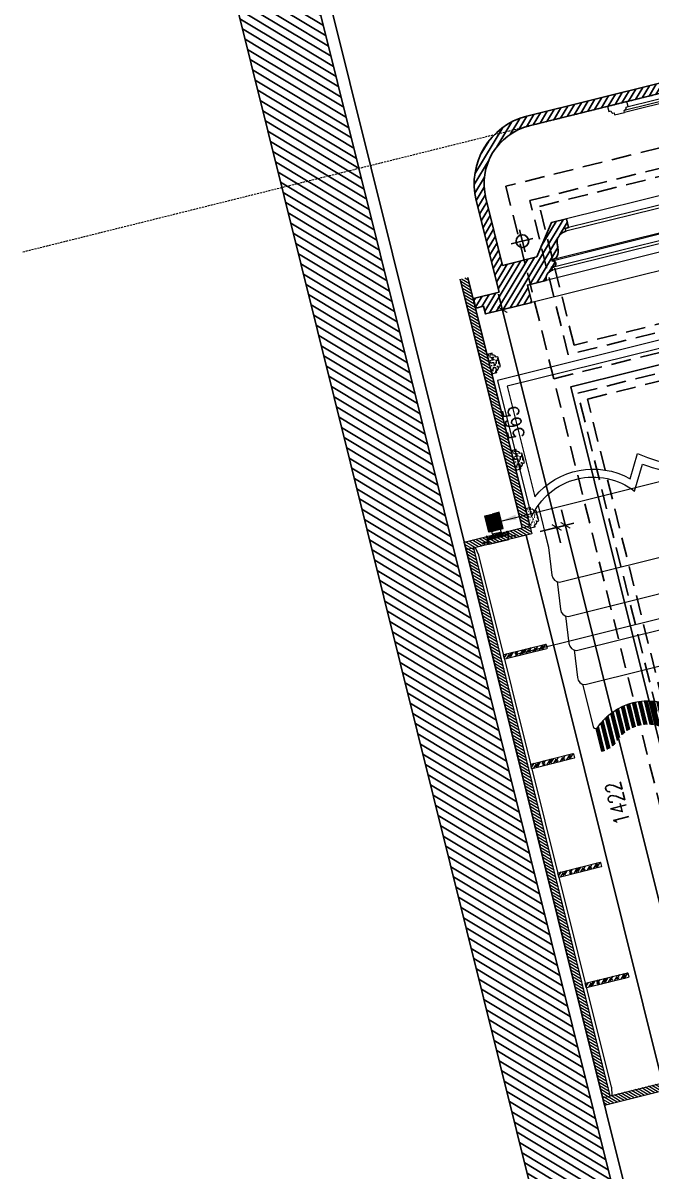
# Model space of a CAD drawing. Header units: inches. Extents: x 252212 to 296477, y 417293 to 492071.
# Drawn here: x 274125 to 275707, y 474718 to 477610 of the extents above; entities that cross this region are included whole.
import ezdxf

# ---------------------------------------------------------------- set-up
doc = ezdxf.new("R2010")
doc.units = ezdxf.units.IN
doc.header["$MEASUREMENT"] = 0
for name, pattern in [('DASHED', [0.75, 0.5, -0.25]), ('HIDDEN', [0.375, 0.25, -0.125]), ('HIDDEN2', [0.1875, 0.125, -0.0625])]:
    doc.linetypes.add(name, pattern=pattern)
for name, color, linetype in [('8', 8, 'Continuous'), ('A-Hidden', 8, 'HIDDEN'), ('curtain', 21, 'Continuous'), ('grab bar', 251, 'Continuous'), ('gypsum', 31, 'Continuous'), ('Layer1', 1, 'Continuous'), ('Layer3', 7, 'Continuous'), ('Layer7', 8, 'Continuous'), ('LIGHT', 130, 'Continuous')]:
    doc.layers.add(name, color=color, linetype=linetype)
for name, color, linetype, lineweight in [('A-Dim-ID', 9, 'Continuous', 20), ('Glass-Mirror', 4, 'Continuous', 0), ('GRC', 41, 'Continuous', 0), ('GRC Hatch', 253, 'Continuous', 0), ('ID-NOTES', 3, 'Continuous', 0), ('Lighting', 7, 'Continuous', 0), ('Marble', 6, 'Continuous', 0)]:
    doc.layers.add(name, color=color, linetype=linetype, lineweight=lineweight)
doc.styles.add('ST9', font='romans.shx', dxfattribs={"width": 0.8})
doc.styles.add('ZZ-Dim All', font='romans.shx', dxfattribs={"width": 0.8})
doc.dimstyles.new('DIM 0200', dxfattribs={"dimscale": 200, "dimtxt": 1, "dimasz": 0.8, "dimexe": 0.5, "dimexo": 1, "dimgap": 0.4, "dimtad": 1, "dimdec": 0, "dimrnd": 10, "dimdsep": 46, "dimtxsty": 'ZZ-Dim All', "dimblk1": 'ARCHTICK', "dimblk2": 'ARCHTICK', "dimsah": 1, "dimcen": 1, "dimdle": 0.5, "dimclrd": 256, "dimclre": 256, "dimclrt": 256, "dimadec": 0, "dimazin": 2, "dimtfac": 1, "dimtdec": 0, "dimtix": 1, "dimtmove": 2, "dimatfit": 2, "dimfxl": 1, "dimfxlon": 1, "dimtolj": 1, "dimtzin": 0, "dimlwd": -1, "dimlwe": -1, "dimarcsym": 0})
doc.dimstyles.new('DIM-20', dxfattribs={"dimscale": 1000, "dimtxt": 0.044, "dimasz": 0.035, "dimexe": 0.022, "dimexo": 0.022, "dimgap": 0.022, "dimtad": 1, "dimdec": 0, "dimzin": 0, "dimdsep": 46, "dimtxsty": 'ST9', "dimblk1": 'ARCHTICK', "dimblk2": 'ARCHTICK', "dimsah": 1, "dimcen": 0.08800000000000001, "dimdle": 0.04, "dimclrd": 256, "dimclre": 256, "dimclrt": 3, "dimadec": 0, "dimazin": 0, "dimtfac": 1, "dimtdec": 0, "dimtix": 1, "dimtofl": 0, "dimtmove": 1, "dimatfit": 3, "dimldrblk": 'CLOSED', "dimfxl": 1, "dimtolj": 1, "dimtzin": 0, "dimarcsym": 0})
pattern_1 = [(90, (25.07533708796836, -177.2005790714175), (-15, 2.664535259100376e-15), []), (90, (27.57533708377741, -174.7005790756084), (-15, 2.664535259100376e-15), []), (90, (30.07533709373092, -172.2005790656549), (-15, 2.664535259100376e-15), []), (90, (32.57533708953997, -169.7005790698458), (-15, 2.664535259100376e-15), [])]
pattern_2 = [(45.00000000000001, (-39154.6824327932, -48912.33939076227), (-4.419417382415922, 4.419417382415922), [])]

# ---------------------------------------------------------------- blocks, each defined once
blk = doc.blocks.new('gf-10 window')
at = {"layer": '8', "linetype": 'HIDDEN', "ltscale": 200}
for p, q in [((113715.9236501399, -69395.6008567909, 1.46651731791278e-07), (113015.9236501403, -69395.60085679102, -2.797201958011852e-07)), ((113715.92365014, -70695.60085117258, 1.46651731791278e-07), (113015.9236501403, -70695.60085117258, -2.797201958011852e-07))]:
    blk.add_line(p, q, dxfattribs=at)
blk.add_lwpolyline([(113015.9236501401, -68895.60085398913), (113715.9236501399, -68895.60085398913), (113715.9236501401, -71195.60085397447), (113015.9236501401, -71195.60085397435)], close=True, dxfattribs=at)
at = {"layer": '8', "linetype": 'HIDDEN', "ltscale": 200, "elevation": 4.563345992000422e-07}
for points in [[(113065.9236492263, -69345.60085489426), (113665.9236510553, -69345.60085489386), (113665.9236510556, -68945.60085307306), (113065.9236492267, -68945.60085307382)], [(113085.9365623787, -69325.58794174204), (113645.9107379026, -69325.58794174122), (113645.9107379033, -68965.61376622564), (113085.9365623791, -68965.61376622616)], [(113065.9236492268, -70645.60084927379), (113665.9236510558, -70645.60084927396), (113665.9236510567, -69445.57502859796), (113065.9236492278, -69445.57502859784)], [(113085.9365623793, -70625.58793612133), (113645.9107379035, -70625.58793612174), (113645.9107379043, -69465.58794175042), (113085.9365623801, -69465.5879417503)], [(113065.9236492269, -70745.6008530712), (113665.9236510559, -70745.60085307108), (113665.9236510566, -71145.60085489176), (113065.9236492277, -71145.60085489188)], [(113085.9365623794, -70765.61376622372), (113645.9107379036, -70765.61376622348), (113645.910737904, -71125.58794173924), (113085.9365623799, -71125.58794173936)]]:
    blk.add_lwpolyline(points, close=True, dxfattribs=at)
blk = doc.blocks.new('roman blind bath1')
at = {"layer": 'curtain', "linetype": 'HIDDEN2', "lineweight": 0}
h = blk.add_hatch(dxfattribs=at)
h.set_pattern_fill('ANSI34', color=2, scale=20, angle=45)
h.set_pattern_definition(pattern_1)
edge = h.paths.add_edge_path()
edge.add_arc((38253.67751657136, -5197.689657651121), 7.085053595821451, 180.0424568577537, 285.31855592571895, ccw=False)
edge.add_line((38246.59246492072, -5197.694907760131), (38246.59246483792, -5264.399525421154))
edge.add_arc((38253.6775165713, -5197.689657651121), 67.08505359582459, 263.9375164931794, 305.0271720538296)
edge.add_arc((38359.40778770467, -5316.644250158337), 92.83247380590325, 5.666508203489684, 136.399233174883, ccw=False)
edge.add_line((38451.78663159237, -5307.478149848233), (38536.27106585429, -5212.840588482957))
edge.add_arc((38740.77862655604, -4826.890327187197), 436.784782906192, 242.0817508733425, 267.167154432114)
edge.add_line((38719.19170022709, -5263.141345741984), (38719.19170022712, -5203.133355224489))
edge.add_arc((38740.45223018498, -4829.34521039587), 374.3922907172384, 234.85079533422788, 266.744606352389, ccw=False)
edge.add_line((38524.91172306851, -5135.469167544623), (38463.26629098073, -5204.522992821035))
edge.add_arc((38359.40778770472, -5316.644250158395), 152.8324738059553, 47.19090052345626, 132.8090994765698)
h = blk.add_hatch(dxfattribs=at)
h.set_pattern_fill('ANSI34', color=2, scale=20, angle=45)
h.set_pattern_definition(pattern_1)
edge = h.paths.add_edge_path()
edge.add_arc((39184.70588388265, -5197.689657651121), 7.085053595821449, -105.3185559257116, -0.04245685774638)
edge.add_line((39191.7909355333, -5197.694907760131), (39191.7909356161, -5264.399525421154))
edge.add_arc((39184.70588388271, -5197.689657651063), 67.08505359582458, -125.02717205382231, -83.9375164931721, ccw=False)
edge.add_arc((39078.9756127494, -5316.644250158337), 92.83247380590323, 43.60076682512437, 174.3334917965177)
edge.add_line((38986.59676886169, -5307.478149848117), (38902.11233459976, -5212.840588482852))
edge.add_arc((38697.60477389791, -4826.890327187255), 436.7847829061919, -87.16715443210671, -62.08175087333518, ccw=False)
edge.add_line((38719.19170022692, -5263.141345742042), (38719.19170022688, -5203.133355224547))
edge.add_arc((38697.93117026897, -4829.34521039587), 374.3922907172383, -86.74460635238161, -54.85079533422056)
edge.add_line((38913.4716773855, -5135.469167544681), (38975.11710947329, -5204.522992821085))
edge.add_arc((39078.9756127494, -5316.644250158337), 152.8324738059553, 47.19090052343762, 132.8090994765511, ccw=False)
at = {"layer": 'curtain', "color": 2, "lineweight": 0, "elevation": -2.512405173999992e-06}
for points in [[(38719.19170022703, -4294.176837713574), (38223.85800886003, -4294.176837713574), (38223.85800886003, -4648.299387796666, -0.4859872476917574), (38491.27466658008, -4648.299387796666), (38527.21958165703, -4586.958822027664, 0.135088126812383), (38719.19170020393, -4653.590461135609, 0.135088126812383)], [(38719.19170022692, -4294.176837713574), (39214.52539159381, -4294.176837713516), (39214.52539159398, -4648.299387796549, 0.4859872476917574), (38947.10873387393, -4648.299387796666), (38911.16381879692, -4586.958822027547, -0.135088126812383), (38719.19170025003, -4653.590461135667, -0.135088126812383)], [(38719.19170022709, -4314.176837713516), (38243.85800886003, -4314.176837713574), (38243.85800886009, -4601.087157751201, -0.3637650590073445), (38487.69275389949, -4614.853433436132), (38521.16214493511, -4557.737388574751, 0.1493220051866937), (38719.1917002034, -4633.545063943195, 0.1493220051866937)], [(38719.19170022692, -4314.176837713458), (39194.52539159392, -4314.176837713458), (39194.52539159392, -4601.087157751143, 0.3637650590073445), (38950.69064655452, -4614.853433436132), (38917.22125551885, -4557.737388574751, -0.1493220051866937), (38719.19170025061, -4633.545063943195, -0.1493220051866937)], [(38246.59246630035, -4624.519619571918), (38246.59246630035, -4733.453816174355), (38238.05195968156, -4803.058784651919, 0.3661005842302482), (38252.46622489853, -4825.069144277484), (38719.19170022703, -4825.069144277484)], [(39191.7909341536, -4624.51961957186), (39191.7909341536, -4733.453816174297), (39200.3314407724, -4803.058784651803, -0.3661005842302482), (39185.91717555549, -4825.069144277484), (38719.19170022698, -4825.069144277484)], [(38246.59246630041, -4822.054105710064), (38238.05195968156, -4891.659074187628, 0.3661005842302482), (38252.46622489853, -4913.669433813251), (38719.19170022709, -4913.669433813193)], [(39191.7909341536, -4822.054105710005), (39200.3314407724, -4891.659074187628, -0.3661005842302482), (39185.91717555549, -4913.669433813135), (38719.19170022698, -4913.669433813135)], [(38246.59246630041, -4910.654395245714), (38238.05195968167, -4980.259363723337, 0.3661005842302482), (38252.46622489847, -5002.269723348902), (38719.19170022703, -5002.269723348902)], [(39191.7909341536, -4910.654395245714), (39200.3314407724, -4980.259363723279, -0.3661005842302482), (39185.91717555549, -5002.269723348843), (38719.19170022698, -5002.269723348902)], [(38246.59246630035, -4999.254684781481), (38238.05195968162, -5068.859653259045, 0.3661005842302482), (38252.46622489847, -5090.87001288461), (38719.19170022703, -5090.87001288461)], [(39191.7909341536, -4999.254684781423), (39200.3314407724, -5068.859653258987, -0.3661005842302482), (39185.91717555554, -5090.87001288461), (38719.19170022698, -5090.87001288461)], [(38246.59246297547, -5088.033639669535), (38246.59246297553, -5197.689657651237, 0.4948746031744314), (38255.54928442859, -5204.522992821119, -0.3919873210612985), (38463.26629098068, -5204.522992821061), (38524.91172306851, -5135.469167544623, 0.1423321933976492), (38719.19170021737, -5202.721009377798, 0.1423321933976492)], [(39191.79093747848, -5088.033639669477), (39191.79093747854, -5197.689657651237, -0.4948746031744314), (39182.83411602548, -5204.522992821003, 0.3919873210612985), (38975.11710947333, -5204.522992821061), (38913.4716773855, -5135.469167544681, -0.1423321933976492), (38719.1917002367, -5202.721009377739, -0.1423321933976492)]]:
    blk.add_lwpolyline(points, format="xyb", dxfattribs=at)
for points in [[(38246.59246630035, -4692.368693779863), (38246.59246630035, -4733.453816174355)], [(39191.7909341536, -4692.368693779805), (39191.7909341536, -4733.453816174297)], [(38246.59246630041, -4822.054105710064), (38246.59246630041, -4822.232773389376)], [(39191.7909341536, -4822.054105710005), (39191.79093415354, -4822.232773389318)], [(38246.59246630041, -4910.654395245714), (38246.59246630035, -4910.833062925027)], [(39191.7909341536, -4910.654395245714), (39191.79093415366, -4910.833062925027)], [(38246.59246297553, -4999.254711879184), (38246.59246297553, -4999.433350133826)], [(39191.79093747848, -4999.254711879126), (39191.79093747854, -4999.433350133826)]]:
    blk.add_lwpolyline(points, dxfattribs=at)
blk = doc.blocks.new('altatensione trimless roudn  47225.757.U56 side')
at = {"layer": 'Lighting', "lineweight": 0}
h = blk.add_hatch(dxfattribs=at)
h.set_pattern_fill('ANSI31', color=256, scale=30, angle=45)
h.set_pattern_definition([(90, (0, 0), (-3.75, 7e-16), [])])
h.paths.add_polyline_path([(16921.60697394914, -4305.845567310607), (16890.57269333892, -4305.845567310607), (16890.57269333892, -4375.933301284437), (16921.60697394914, -4375.933301284437)])
h.paths.add_polyline_path([(16952.64125455936, -4305.845567310607), (16921.60697394914, -4305.845567310607), (16921.60697394914, -4375.933301284437), (16952.64125455936, -4375.933301284437)])
for points in [[(16921.60697394914, -4375.933301284437), (16890.57269333892, -4375.933301284437), (16890.57269333892, -4305.845567310607), (16921.60697394914, -4305.845567310607)], [(16921.60697394914, -4375.933301284437), (16952.64125455936, -4375.933301284437), (16952.64125455936, -4305.845567310607), (16921.60697394914, -4305.845567310607)]]:
    blk.add_lwpolyline(points, dxfattribs=at)
at = {"layer": 'Lighting'}
for points in [[(16921.60697394914, -4387.928049467245), (16903.25793743387, -4387.928049467245), (16903.25793743387, -4376.235239497346), (16921.60697394914, -4376.235239497346)], [(16921.60697394914, -4387.928049467245), (16939.95601046442, -4387.928049467245), (16939.95601046442, -4376.235239497346), (16921.60697394914, -4376.235239497346)], [(16921.60697394914, -4398.665714613775), (16895.50379844937, -4398.665714613775), (16895.50379844937, -4396.129995868955), (16919.27623018704, -4396.129995868955)], [(16921.60697394914, -4387.928049467245), (16903.25793743387, -4387.928049467245), (16899.9630727839, -4396.129995868955), (16919.27623018704, -4396.129995868955)], [(16921.60697394914, -4387.928049467245), (16939.95601046442, -4387.928049467245), (16943.25087511438, -4396.129995868955), (16923.93771771125, -4396.129995868955)], [(16921.60697394914, -4398.665714613775), (16947.7101494489, -4398.665714613775), (16947.7101494489, -4396.129995868955), (16923.93771771125, -4396.129995868955)]]:
    blk.add_lwpolyline(points, dxfattribs=at)
for points in [[(16878.60697394914, -4406.655246712968), (16886.95812624306, -4406.655246712968), (16886.95812624306, -4405.172638722989), (16878.60697394914, -4405.172638722989), (16878.60697394914, -4390.718083051335), (16875.60697394914, -4390.718083051335), (16875.60697394914, -4413.159564022039, -0.4142135623730951), (16874.60697394914, -4414.159564022042), (16852.14076685683, -4414.159564022042, 0.4142135623730951), (16851.14076685683, -4415.159564022041), (16851.14076685683, -4416.159564022041, 0.4142135623730951), (16852.14076685683, -4417.159564022041), (16877.60697394914, -4417.159564022041, 0.4142135623730951), (16878.60697394914, -4416.159564022041)], [(16964.60697394914, -4406.655246712968), (16956.25582165523, -4406.655246712968), (16956.25582165523, -4405.172638722989), (16964.60697394914, -4405.172638722989), (16964.60697394914, -4390.718083051335), (16967.60697394914, -4390.718083051335), (16967.60697394914, -4413.159564022039, 0.4142135623730951), (16968.60697394914, -4414.159564022042), (16991.07318104146, -4414.159564022042, -0.4142135623730951), (16992.07318104146, -4415.159564022041), (16992.07318104146, -4416.159564022041, -0.4142135623730951), (16991.07318104146, -4417.159564022041), (16965.60697394914, -4417.159564022041, -0.4142135623730951), (16964.60697394914, -4416.159564022041)]]:
    blk.add_lwpolyline(points, format="xyb", close=True, dxfattribs=at)
for points in [[(16881.32335164332, -4394.171279643398), (16878.60697394914, -4394.171279643398), (16878.60697394914, -4397.159386970907), (16881.32335164332, -4397.159386970907)], [(16878.60697394914, -4406.655246712966), (16964.60697394914, -4406.655246712968), (16964.60697394914, -4426.047738446983), (16878.60697394914, -4426.047738446981)], [(16888.57294517105, -4398.665714613776), (16954.64100272723, -4398.665714613775), (16954.64100272723, -4403.690030733011), (16888.57294517105, -4403.690030733011)], [(16961.89059625496, -4394.171279643398), (16964.60697394914, -4394.171279643398), (16964.60697394914, -4397.159386970907), (16961.89059625496, -4397.159386970907)]]:
    blk.add_lwpolyline(points, close=True, dxfattribs=at)
at = {"layer": 'Lighting', "lineweight": 0}
blk.add_lwpolyline([(16886.95812624306, -4403.690030733011), (16956.25582165523, -4403.690030733011), (16956.25582165523, -4406.655246712968), (16886.95812624306, -4406.655246712968)], close=True, dxfattribs=at)
blk.add_lwpolyline([(16919.27623018704, -4398.665714613775), (16919.27623018704, -4396.129995868955, -1), (16923.9322483838, -4396.129995868955), (16923.9322483838, -4398.665714613775)], format="xyb", dxfattribs=at)
at = {"layer": 'Lighting'}
for centre, radius, start, end in [((16876.72108449335, -4395.662714523604), 2.166956077277681, 120.9397342711201, 239.0602657288799), ((16893.72192688184, -4398.748211837745), 5.149642555561933, 119.0407831309642, 179.0820829006927), ((16949.49202101644, -4398.748211837745), 5.149642555561933, 0.9179170993100055, 60.95921686896493), ((16966.49286340493, -4395.662714523604), 2.166956077277681, 300.9397342712551, 59.06026572874489)]:
    blk.add_arc(centre, radius, start, end, dxfattribs=at)
blk = doc.blocks.new('side')
at = {"layer": 'GRC Hatch'}
h = blk.add_hatch(dxfattribs=at)
h.set_pattern_fill('ANSI31', color=256, scale=50, angle=-13.97142328298568, style=0)
h.set_pattern_definition([(45.00000000000001, (-117061.3490043361, -43787.65705922717), (-4.419417382415927, 4.419417382415926), [])])
h.paths.add_polyline_path([(-20.00000000017462, 3099.999999971478), (-1.164153218269348e-10, 3099.999999971769), (1.164153218269348e-10, 2454.698018647498), (-20, 2454.698018647556)])
h = blk.add_hatch(dxfattribs=at)
h.set_pattern_fill('ANSI31', color=256, scale=50, angle=-13.97142328298568, style=0)
h.set_pattern_definition(pattern_2)
h.paths.add_polyline_path([(150.0000000001164, 2454.698018647789), (-19.99999999988358, 2454.698018647847), (-19.99999999988358, 2449.622416749073), (-20, 2434.698018647556), (150.0000000001164, 2434.698018647847)])
h = blk.add_hatch(dxfattribs=at)
h.set_pattern_fill('ANSI31', color=256, scale=50, angle=-13.97142328298568, style=0)
h.set_pattern_definition(pattern_2)
h.paths.add_polyline_path([(150.0000000001746, 2434.698018647614), (130.0000000003492, 2434.698018647556), (130.0000000004075, 1013.000153278874), (150.0000000003492, 1013.000153278583)])
h = blk.add_hatch(dxfattribs=at)
h.set_pattern_fill('ANSI31', color=256, scale=50, angle=-13.97142328298568, style=0)
h.set_pattern_definition(pattern_2)
h.paths.add_polyline_path([(150.0000000003492, 1013.000153278583), (-19.99999999970896, 1013.000153278583), (-19.99999999965075, 993.0001532788156), (150.0000000004657, 993.0001532785827)])
at = {"layer": 'Marble', "lineweight": 0}
h = blk.add_hatch(dxfattribs=at)
h.set_pattern_fill('AR-SAND', color=256, scale=5, angle=90)
h.set_pattern_definition([(232.4999999999998, (-86465.46297383576, 17179.43229043274), (-9.634118845065803, 0.3149667905480442), [0, -7.599999999999995, 0, -8.499999999999995, 0, -8.124999999999995]), (262.4999999999998, (-86465.46297383576, 17179.43229043274), (-14.1107303261487, -8.848883526338632), [0, -4.099999999999991, 0, -6.849999999999993, 0, -2.624999999999997]), (302.4999999999997, (-86465.46297383576, 17185.58229043271), (-0.02829526768482449, -15.57070930875747), [0, -2.499999999999991, 0, -8.999999999999968, 0, -11.74999999999997]), (312.4999999999996, (-86465.46297383576, 17185.58229043271), (-4.388377824671247, -15.03063302286148), [0, -1.249999999999998, 0, -5.899999999999991, 0, -6.749999999999994])])
edge = h.paths.add_edge_path()
edge.add_line((-20.00002957176184, 2849.965394335333), (-32.9289026161423, 2849.965394335333))
edge.add_line((-32.92890261608409, 2849.965394335333), (-32.92890261602588, 2854.965394335217))
edge.add_arc((-32.92166088474914, 2862.043703878415), 7.078313247886146, 180.0586185878841, 269.94138141352937, ccw=False)
edge.add_line((-39.99997042806353, 2862.036462147138), (-44.99997042812174, 2862.036462147196))
edge.add_line((-44.99997042817995, 2862.036462146905), (-45.00002957164543, 2887.894326523179))
edge.add_line((-45.0000295714708, 2887.894326523179), (-40.00002957158722, 2887.894326523179))
edge.add_arc((-32.92172002827283, 2887.887084791961), 7.078313247798921, 90.05861858764968, 179.941381413293, ccw=False)
edge.add_line((-32.92896175989881, 2894.9653943351), (-32.9289617597824, 2899.965394334984))
edge.add_line((-32.92896175989881, 2899.965394335217), (-20.00002957187826, 2899.965394368977))
edge.add_line((-20.00002957193647, 2899.965394368919), (-20.00002957187826, 2849.965394335275))
h = blk.add_hatch(dxfattribs=at)
h.set_pattern_fill('AR-SAND', color=256, scale=5, angle=90)
h.set_pattern_definition([(232.4999999999998, (-86465.46297383576, 16929.41516100592), (-9.634118845065803, 0.3149667905480442), [0, -7.599999999999995, 0, -8.499999999999995, 0, -8.124999999999995]), (262.4999999999998, (-86465.46297383576, 16929.41516100592), (-14.1107303261487, -8.848883526338632), [0, -4.099999999999991, 0, -6.849999999999993, 0, -2.624999999999997]), (302.4999999999997, (-86465.46297383576, 16935.56516100588), (-0.02829526768482449, -15.57070930875747), [0, -2.499999999999991, 0, -8.999999999999968, 0, -11.74999999999997]), (312.4999999999996, (-86465.46297383576, 16935.56516100588), (-4.388377824671247, -15.03063302286148), [0, -1.249999999999998, 0, -5.899999999999991, 0, -6.749999999999994])])
edge = h.paths.add_edge_path()
edge.add_line((-20.00002957182005, 2599.948264908278), (-32.9289026162005, 2599.948264908337))
edge.add_line((-32.92890261625871, 2599.948264908278), (-32.9289026162005, 2604.948264908104))
edge.add_arc((-32.92166088474914, 2612.026574451709), 7.078313247944413, 180.0586185874125, 269.9413814130577, ccw=False)
edge.add_line((-39.99997042829636, 2612.019332720141), (-44.99997042835457, 2612.019332720141))
edge.add_line((-44.99997042835457, 2612.019332720083), (-45.00002957182005, 2637.877197096357))
edge.add_line((-45.00002957158722, 2637.877197096474), (-40.00002957170364, 2637.877197096474))
edge.add_arc((-32.92172002850566, 2637.869955365255), 7.078313247769791, 90.05861858741389, 179.9413814130572, ccw=False)
edge.add_line((-32.92896176001523, 2644.948264908278), (-32.9289617598406, 2649.94826490822))
edge.add_line((-32.9289617598406, 2649.948264908162), (-20.00002957182005, 2649.948264941864))
edge.add_line((-20.00002957193647, 2649.948264942155), (-20.00002957193647, 2599.948264908511))
h = blk.add_hatch(dxfattribs=at)
h.set_pattern_fill('AR-SAND', color=256, scale=5, angle=90)
h.set_pattern_definition([(232.4999999999998, (-86465.46294426383, 16779.08931284677), (-9.634118845065803, 0.3149667905480442), [0, -7.599999999999995, 0, -8.499999999999995, 0, -8.124999999999995]), (262.4999999999998, (-86465.46294426383, 16779.08931284677), (-14.1107303261487, -8.848883526338632), [0, -4.099999999999991, 0, -6.849999999999993, 0, -2.624999999999997]), (302.4999999999997, (-86465.46294426383, 16785.23931284691), (-0.02829526768482449, -15.57070930875747), [0, -2.499999999999991, 0, -8.999999999999968, 0, -11.74999999999997]), (312.4999999999996, (-86465.46294426383, 16785.23931284691), (-4.388377824671247, -15.03063302286148), [0, -1.249999999999998, 0, -5.899999999999991, 0, -6.749999999999994])])
edge = h.paths.add_edge_path()
edge.add_line((-19.99999999988358, 2449.622416749073), (-32.92887304426404, 2449.622416749073))
edge.add_line((-32.92887304432224, 2449.622416749073), (-32.92887304426404, 2454.622416748956))
edge.add_arc((-32.92163131287089, 2461.700726292736), 7.078313247886146, 180.0586185878841, 269.94138141352937, ccw=False)
edge.add_line((-39.99994085624348, 2461.693484560936), (-44.99994085630169, 2461.693484560936))
edge.add_line((-44.99994085630169, 2461.693484560819), (-44.99999999976717, 2487.551348937093))
edge.add_line((-44.99999999988358, 2487.551348937093), (-40, 2487.551348937151))
edge.add_arc((-32.9216904566274, 2487.544107205758), 7.078313247769791, 90.05861858741389, 179.9413814130572, ccw=False)
edge.add_line((-32.92893218807876, 2494.622416749015), (-32.92893218796235, 2499.622416748956))
edge.add_line((-32.92893218796235, 2499.622416748956), (-20, 2499.622416782659))
edge.add_line((-20, 2499.622416782659), (-19.99999999988358, 2449.622416749073))
at = {"layer": 'Glass-Mirror', "lineweight": 0}
for p, q in [((122.0000000003492, 2414.697704792954, -0.001580177651920341), (126.0000000003492, 2434.69801864808, -0.001580050883391858)), ((130.0000000003492, 2434.698018647847, -0.001580143109418934), (126.0000000003492, 2434.698018647614, -0.001580050883391861)), ((122.0000000006985, 1033.000467132544, 0.002550103194883668), (122.0000000004657, 2414.697704793361, -0.001580177651920343)), ((122.0000000005239, 1033.000467133475, -0.001580177651920341), (126.0000000004657, 1013.000153278466, -0.001580050883391858)), ((130.0000000004075, 1013.000153278583, -0.001580143109418934), (126.0000000004657, 1013.000153278874, -0.001580050883391861))]:
    blk.add_line(p, q, dxfattribs=at)
for points, elevation in [([(123.0000000031432, 2145.358445573598), (123.0000000028522, 2155.358445573482), (122.0000000029104, 2156.358445573715), (13.00000000349246, 2156.358445573715), (12.00000000349246, 2155.358445573715), (12.00000000349246, 2145.358445573889), (13.00000000343425, 2144.358445573656), (122.0000000031432, 2144.358445573715)], -9.305356794364703e-08), ([(123.0000000031432, 1861.018872499466), (123.000000002794, 1871.018872499815), (122.0000000029104, 1872.018872499582), (13.00000000337604, 1872.018872499757), (12.00000000355067, 1871.01887249999), (12.00000000360887, 1861.018872499932), (13.00000000337604, 1860.018872499932), (122.0000000029104, 1860.018872499641)], -9.305356794364703e-08), ([(123.0000000003492, 1579.00897392683), (123.0000000001164, 1589.008973927354), (122.0000000002328, 1590.008973927237), (13.0000000007567, 1590.008973927179), (12.00000000081491, 1589.008973927179), (12.00000000093132, 1579.008973927295), (13.00000000069849, 1578.00897392747), (122.0000000003492, 1578.008973927062)], 1.863677868634765e-06), ([(123.0000000003492, 1292.339726351958), (123.0000000001164, 1302.339726352191), (122.0000000002328, 1303.339726352599), (13.00000000081491, 1303.339726352249), (12.00000000093132, 1302.339726352249), (12.00000000093132, 1292.339726352599), (13.00000000081491, 1291.339726352249), (122.0000000003492, 1291.339726352016)], -9.305356794364703e-08)]:
    blk.add_lwpolyline(points, close=True, dxfattribs=dict(at, elevation=elevation))
at = {"layer": 'GRC Hatch', "linetype": 'Continuous'}
for p, q in [((24.11098628066247, 2144.358445573947, -0.0003495558791266183), (12.55549314094242, 2155.913938713609, -0.0003495558791266183)), ((26.05811641266337, 2146.653955442016, -0.0003495558791266183), (18.98704860080034, 2153.725023253879, -0.0003495558791266183)), ((32.59626628091792, 2144.358445574006, -0.0003495558791266183), (20.59626628062688, 2156.358445574064, -0.0003495558791266183)), ((43.02867916115792, 2146.653955441958, -0.0003495558791266183), (33.32418902916834, 2156.358445573947, -0.0003495558791266183)), ((38.78603916114662, 2146.653955441958, -0.0003495558791266183), (35.95761203637812, 2149.482382566726, -0.0003495558791266183)), ((49.56682902935427, 2144.358445573831, -0.0003495558791266183), (40.20025203644764, 2153.725022566796, -0.0003495558791266183)), ((59.99924190965248, 2146.6539554419, -0.0003495558791266183), (50.2947517776629, 2156.358445573947, -0.0003495558791266183)), ((55.75660190969938, 2146.6539554419, -0.0003495558791266183), (52.92817478493089, 2149.482382566726, -0.0003495558791266183)), ((66.53739177784882, 2144.358445573947, -0.0003495558791266183), (57.17081478494219, 2153.725022566679, -0.0003495558791266183)), ((72.72716465801932, 2146.653955441958, -0.0003495558791266183), (63.02267452591332, 2156.358445573947, -0.0003495558791266183)), ((76.96980465808883, 2146.653955442016, -0.0003495558791266183), (67.26531452621566, 2156.358445574006, -0.0003495558791266183)), ((83.5079545264598, 2144.358445573889, -0.0003495558791266183), (71.50795452622697, 2156.358445573889, -0.0003495558791266183)), ((93.9403674066998, 2146.653955441958, -0.0003495558791266183), (84.23587727476843, 2156.358445573889, -0.0003495558791266183)), ((91.99323727481533, 2144.358445573773, -0.0003495558791266183), (86.86930028174538, 2149.482382566843, -0.0003495558791266183)), ((93.9403674066998, 2150.896595441969, -0.0003495558791266183), (88.47851727472153, 2156.358445573889, -0.0003495558791266183)), ((106.6682901551249, 2146.653955441958, -0.0003495558791266183), (96.96380002301885, 2156.358445573831, -0.0003495558791266183)), ((110.9109301551362, 2146.653955442016, -0.0003495558791266183), (101.206440023263, 2156.358445573889, -0.0003495558791266183)), ((117.4490800233907, 2144.358445573773, -0.0003495558791266183), (108.0825030303095, 2153.725022566738, -0.0003495558791266183)), ((123.0000000006403, 2147.292808344937, -0.0003495558791266183), (113.934362771397, 2156.358445573831, -0.0003495558791266183)), ((24.11098628141917, 1860.018872500048, -0.0003495558791266183), (12.55549314164091, 1871.574365639826, -0.0003495558791266183)), ((26.05811641342007, 1862.314382368058, -0.0003495558791266183), (18.98704860149883, 1869.385450180038, -0.0003495558791266183)), ((32.5962662815582, 1860.018872500048, -0.0003495558791266183), (20.59626628126716, 1872.018872500048, -0.0003495558791266183)), ((43.02867916185642, 1862.314382368117, -0.0003495558791266183), (33.32418902975041, 1872.018872500106, -0.0003495558791266183)), ((38.78603916184511, 1862.314382368175, -0.0003495558791266183), (35.95761203707661, 1865.142809492827, -0.0003495558791266183)), ((49.56682903005276, 1860.01887249999, -0.0003495558791266183), (40.20025203714613, 1869.385449492722, -0.0003495558791266183)), ((59.99924191029277, 1862.314382368058, -0.0003495558791266183), (50.29475177830318, 1872.018872500164, -0.0003495558791266183)), ((55.75660191039788, 1862.314382368117, -0.0003495558791266183), (52.92817478551297, 1865.142809492885, -0.0003495558791266183)), ((66.53739177854732, 1860.018872499932, -0.0003495558791266183), (57.17081478564069, 1869.385449492896, -0.0003495558791266183)), ((72.72716465877602, 1862.314382368058, -0.0003495558791266183), (63.02267452661181, 1872.018872500048, -0.0003495558791266183)), ((76.96980465872912, 1862.314382368117, -0.0003495558791266183), (67.26531452685595, 1872.018872500048, -0.0003495558791266183)), ((83.50795452704187, 1860.018872499932, -0.0003495558791266183), (71.50795452692546, 1872.018872500048, -0.0003495558791266183)), ((93.94036740734009, 1862.314382368058, -0.0003495558791266183), (84.23587727540871, 1872.01887249999, -0.0003495558791266183)), ((91.99323727551382, 1860.01887249999, -0.0003495558791266183), (86.86930028244387, 1865.142809492827, -0.0003495558791266183)), ((93.94036740734009, 1866.55702236807, -0.0003495558791266183), (88.47851727542002, 1872.01887249999, -0.0003495558791266183)), ((106.6682901557651, 1862.314382368175, -0.0003495558791266183), (96.96380002371734, 1872.01887249999, -0.0003495558791266183)), ((110.9109301557764, 1862.314382368175, -0.0003495558791266183), (101.2064400239615, 1872.01887249999, -0.0003495558791266183)), ((117.449080024031, 1860.018872499932, -0.0003495558791266183), (108.0825030310079, 1869.385449492838, -0.0003495558791266183)), ((123.0000000012224, 1862.953235271038, -0.0003495558791266183), (113.9343627721537, 1872.018872499932, -0.0003495558791266183)), ((24.11098628095351, 1578.00897392747, -0.0003475991476900399), (12.55549314117525, 1589.564467067132, -0.0003475991476900399)), ((26.0581164129544, 1580.304483795539, -0.0003475991476900399), (18.98704860103317, 1587.375551607343, -0.0003475991476900399)), ((32.59626628109254, 1578.00897392747, -0.0003475991476900399), (20.59626628097612, 1590.008973927586, -0.0003475991476900399)), ((43.02867916139076, 1580.30448379548, -0.0003475991476900399), (33.32418902928475, 1590.00897392747, -0.0003475991476900399)), ((38.78603916137945, 1580.30448379548, -0.0003475991476900399), (35.95761203661095, 1583.132910920249, -0.0003475991476900399)), ((49.5668290295871, 1578.008973927295, -0.0003475991476900399), (40.20025203668047, 1587.375550920318, -0.0003475991476900399)), ((59.99924190988531, 1580.30448379548, -0.0003475991476900399), (50.29475177783752, 1590.00897392747, -0.0003475991476900399)), ((55.75660190993221, 1580.304483795539, -0.0003475991476900399), (52.92817478510551, 1583.132910920307, -0.0003475991476900399)), ((66.53739177808166, 1578.00897392747, -0.0003475991476900399), (57.17081478517503, 1587.375550920202, -0.0003475991476900399)), ((72.72716465831036, 1580.30448379548, -0.0003475991476900399), (63.02267452620436, 1590.00897392747, -0.0003475991476900399)), ((76.96980465837987, 1580.304483795597, -0.0003475991476900399), (67.26531452639028, 1590.00897392747, -0.0003475991476900399)), ((83.50795452657621, 1578.008973927354, -0.0003475991476900399), (71.5079545264598, 1590.008973927528, -0.0003475991476900399)), ((93.94036740681622, 1580.304483795597, -0.0003475991476900399), (84.23587727488484, 1590.008973927528, -0.0003475991476900399)), ((91.99323727504816, 1578.008973927295, -0.0003475991476900399), (86.86930028203642, 1583.132910920365, -0.0003475991476900399)), ((93.94036740681622, 1584.547123795608, -0.0003475991476900399), (88.47851727495436, 1590.00897392747, -0.0003475991476900399)), ((106.6682901553577, 1580.30448379548, -0.0003475991476900399), (96.9638000233681, 1590.008973927354, -0.0003475991476900399)), ((110.910930155369, 1580.304483795539, -0.0003475991476900399), (101.2064400234958, 1590.008973927412, -0.0003475991476900399)), ((117.4490800235653, 1578.008973927295, -0.0003475991476900399), (108.0825030305423, 1587.37555092026, -0.0003475991476900399)), ((123.0000000007567, 1580.943336698518, -0.0003475991476900399), (113.934362771688, 1590.008973927354, -0.0003475991476900399)), ((24.11098628048785, 1291.339726352366, -0.0003495558791266183), (12.55549314065138, 1302.895219492086, -0.0003495558791266183)), ((32.59626628062688, 1291.339726352366, -0.0003495558791266183), (20.59626628039405, 1303.339726352424, -0.0003495558791266183)), ((43.02867916086689, 1293.635236220434, -0.0003495558791266183), (33.3241890288773, 1303.339726352424, -0.0003495558791266183)), ((59.99924190936144, 1293.635236220376, -0.0003495558791266183), (50.29475177725544, 1303.339726352366, -0.0003495558791266183)), ((72.72716465778649, 1293.635236220493, -0.0003495558791266183), (63.02267452573869, 1303.339726352366, -0.0003495558791266183)), ((76.969804657856, 1293.635236220434, -0.0003495558791266183), (67.26531452592462, 1303.339726352366, -0.0003495558791266183)), ((83.50795452616876, 1291.339726352249, -0.0003495558791266183), (71.50795452587772, 1303.339726352366, -0.0003495558791266183)), ((93.94036740635056, 1293.635236220434, -0.0003495558791266183), (84.23587727447739, 1303.339726352366, -0.0003495558791266183)), ((93.94036740635056, 1297.877876220446, -0.0003495558791266183), (88.47851727443049, 1303.339726352424, -0.0003495558791266183)), ((106.6682901548338, 1293.635236220434, -0.0003495558791266183), (96.96380002284423, 1303.339726352307, -0.0003495558791266183)), ((110.9109301548451, 1293.635236220493, -0.0003495558791266183), (101.2064400230302, 1303.339726352307, -0.0003495558791266183)), ((123.0000000003492, 1294.274089123413, -0.0003495558791266183), (113.9343627711642, 1303.339726352366, -0.0003495558791266183)), ((26.05811641243054, 1293.635236220493, -0.0003495558791266183), (18.9870486005675, 1300.706304032297, -0.0003495558791266183)), ((38.78603916091379, 1293.635236220434, -0.0003495558791266183), (35.95761203602888, 1296.463663345261, -0.0003495558791266183)), ((49.56682902912144, 1291.339726352307, -0.0003495558791266183), (40.20025203621481, 1300.706303345156, -0.0003495558791266183)), ((55.75660190940835, 1293.635236220434, -0.0003495558791266183), (52.92817478463985, 1296.463663345203, -0.0003495558791266183)), ((66.53739177749958, 1291.339726352366, -0.0003495558791266183), (57.17081478459295, 1300.706303345156, -0.0003495558791266183)), ((91.99323727452429, 1291.339726352249, -0.0003495558791266183), (86.86930028145434, 1296.463663345203, -0.0003495558791266183)), ((117.4490800230997, 1291.339726352133, -0.0003495558791266183), (108.0825030300766, 1300.706303345272, -0.0003495558791266183))]:
    blk.add_line(p, q, dxfattribs=at)
at = {"layer": 'Layer1', "color": 6}
for p, q in [((-19.99999999976717, 2454.698018647963, -0.001166761710759081), (-19.99999999988358, 3099.999999971478, 0.0007764560937272806)), ((0, 2454.698018647672, -0.001166761710759081), (2.91038304567337e-10, 3099.999999971536, 0.0007764560937272806))]:
    blk.add_line(p, q, dxfattribs=at)
at = {"layer": 'Marble'}
blk.add_line((130.0000000003492, 1013.000153278757, 0.002620743614911048), (130.0000000003492, 2434.698018647847, -0.001580143109418934), dxfattribs=at)
for points, elevation in [([(-20.00002957176184, 2849.965394335333), (-32.92890261608409, 2849.965394335333), (-32.9289026161423, 2854.965394334984, -0.4136143785872561), (-39.99997042806353, 2862.036462147138), (-44.99997042817995, 2862.036462146905), (-45.0000295714708, 2887.894326523179), (-45.0000295714708, 2887.894326523179), (-40.00002957176184, 2887.894326523528, -0.4136143785872561), (-32.92896175989881, 2894.9653943351), (-32.92896175989881, 2899.965394335217), (-20.00002957193647, 2899.965394368919), (-20.00002957176184, 2849.965394335333)], -0.001166662361714234), ([(-20.00002957182005, 2599.948264908278), (-32.92890261625871, 2599.948264908278), (-32.9289026161423, 2604.948264908453, -0.4136143785872561), (-39.99997042829636, 2612.019332720141), (-44.99997042835457, 2612.019332720083), (-45.00002957158722, 2637.877197096474), (-45.00002957158722, 2637.877197096474), (-40.00002957182005, 2637.877197096357, -0.4136143785872561), (-32.92896176001523, 2644.948264908278), (-32.9289617598406, 2649.948264908162), (-20.00002957193647, 2649.948264942155), (-20.00002957182005, 2599.948264908278)], -0.001166662361714235), ([(-19.99999999988358, 2449.622416749073), (-32.92887304432224, 2449.622416749073), (-32.928873043973, 2454.622416748898, -0.4136143785872561), (-39.99994085624348, 2461.693484560936), (-44.99994085630169, 2461.693484560819), (-44.99999999988358, 2487.551348937093), (-44.99999999988358, 2487.551348937093), (-39.99999999976717, 2487.551348937384, -0.4136143785872561), (-32.92893218807876, 2494.622416749015), (-32.92893218796235, 2499.622416748956), (-20, 2499.622416782659), (-19.99999999988358, 2449.622416749073)], -0.001166662361714235)]:
    blk.add_lwpolyline(points, format="xyb", dxfattribs=dict(at, elevation=elevation))
at = {"layer": 'Marble', "elevation": -9.305356794353861e-08}
blk.add_lwpolyline([(150.0000000005821, 1013.000153278699), (-19.99999999970896, 1013.000153278583), (-19.99999999965075, 993.0001532787574), (150.0000000001746, 993.0001532784663), (150.0000000001164, 2454.698018647789), (-19.99999999988358, 2454.698018647789), (-20, 2434.698018647556), (150.0000000003492, 2434.698018647789)], dxfattribs=at)
at = {"color": 2, "xscale": 0.6000000000003645, "yscale": 0.6000000000003645, "zscale": 0.6000000000003645}
blk.add_blockref('altatensione trimless roudn  47225.757.U56 side', (-10087.96418437548, 5090.326661717496, -9.305356794353861e-08), dxfattribs=at)
blk = doc.blocks.new('L1')
at = {"layer": 'LIGHT', "elevation": 3.648573589799419e-06}
for points in [[(-58.16092766117072, 76.66339870879892), (-58.16092766117072, 19.49658948095748)], [(-58.16092766122892, 76.66339870856609), (-58.16092766128713, 19.49658948078286)], [(-29.19216362002771, 47.41520166554255), (-85.49162586161401, 47.41520166554255)], [(-29.19216362008592, 47.41520166536793), (-85.49162586173043, 47.41520166536793)]]:
    blk.add_lwpolyline(points, dxfattribs=at)
at = {"layer": 'LIGHT'}
for centre, radius in [((-58.16092766122892, 47.41520166560076, 3.648573589799419e-06), 15.87653305614366), ((-58.16092766128713, 47.41520166542614, 3.648573589799419e-06), 15.87653305614367)]:
    blk.add_circle(centre, radius, dxfattribs=at)
blk = doc.blocks.new('_ARCHTICK')
at = {"color": 0, "linetype": 'ByBlock', "const_width": 0.15}
blk.add_lwpolyline([(-0.5, -0.5), (0.5, 0.5)], dxfattribs=at)
blk = doc.blocks.new('*D140')
at = {"layer": 'A-Dim-ID', "lineweight": -2, "transparency": 16777216}
for p, q in [((275844.2505157395, 474926.0468614826), (275481.6837022015, 476383.3188966824)), ((275427.8225190738, 476328.6989010795), (275512.6903769726, 476349.8138803468)), ((275771.0742987731, 474949.0601671609), (275855.9421566732, 474970.1751464286))]:
    blk.add_line(p, q, dxfattribs=at)
at = {"layer": 'Defpoints', "color": 0, "transparency": 16777216}
for p in [(275406.4733612213, 476323.3872667743, 0.0003494628255586747), (275491.3412191201, 476344.5022460417), (275749.7251409206, 474943.7485328558, 0.0003494628255586747)]:
    blk.add_point(p, dxfattribs=at)
at = {"layer": 'A-Dim-ID', "lineweight": -2, "transparency": 16777216, "xscale": 20, "yscale": 20, "zscale": 20}
for p, rotation in [((275491.3412191202, 476344.5022460416), 103.9714232829857), ((275834.5929988208, 474964.8635121234), 283.9714232829857)]:
    blk.add_blockref('_ARCHTICK', p, dxfattribs=dict(at, rotation=rotation))
at = {"layer": 'A-Dim-ID', "color": 3, "transparency": 16777216, "insert": (275622.2096257977, 475644.5424863179), "char_height": 40, "attachment_point": 5, "rotation": 103.97142328298571, "style": 'ST9'}
blk.add_mtext('\\A1;1422', dxfattribs=at)
blk = doc.blocks.new('_CLOSED')
at = {"color": 0, "linetype": 'ByBlock'}
for p, q in [((-1, 0.1666666666666666), (0, 0)), ((-1, 0.1666666666666666), (-1, -0.1666666666666666)), ((0, 0), (-1, -0.1666666666666666)), ((0, 0), (-1, 0))]:
    blk.add_line(p, q, dxfattribs=at)
blk = doc.blocks.new('*D141')
at = {"layer": 'A-Dim-ID', "lineweight": -2, "transparency": 16777216}
for p, q in [((275478.8963287767, 476300.1865539183), (275323.0959587176, 476926.3980930971)), ((275311.2210771688, 476882.2242181965), (275354.1026334887, 476892.8930767616)), ((275427.8225190727, 476328.698901079), (275490.5879697104, 476344.3148388643))]:
    blk.add_line(p, q, dxfattribs=at)
at = {"layer": 'Defpoints', "color": 0, "transparency": 16777216}
for p in [(275289.8719193164, 476876.9125838913, -1.334850639522189e-06), (275332.7534756361, 476887.5814424565), (275406.4733612202, 476323.3872667738, -2.210991695099876e-07)]:
    blk.add_point(p, dxfattribs=at)
at = {"layer": 'A-Dim-ID', "lineweight": -2, "transparency": 16777216, "xscale": 20, "yscale": 20, "zscale": 20}
for p, rotation in [((275332.7534756363, 476887.5814424563), 103.9714232829857), ((275469.238811858, 476339.003204559), 283.9714232829857)]:
    blk.add_blockref('_ARCHTICK', p, dxfattribs=dict(at, rotation=rotation))
at = {"layer": 'A-Dim-ID', "color": 3, "transparency": 16777216, "insert": (275360.2386605743, 476603.1519307431), "char_height": 40, "attachment_point": 5, "rotation": 103.97142328298571, "style": 'ST9'}
blk.add_mtext('\\A1;565', dxfattribs=at)

msp = doc.modelspace()

# ---------------------------------------------------------------- hatches: boundary and pattern name
at = {"layer": '8'}
h = msp.add_hatch(dxfattribs=at)
h.set_pattern_fill('ANSI31', color=256, scale=100, angle=13.97142328298568, style=0)
h.set_pattern_definition([(58.97142328298569, (264334.8249245432, 487531.9436236491), (-10.71137893550929, 6.443319121378964), [])])
edge = h.paths.add_edge_path()
edge.add_line((276412.4574480127, 477602.4506080123), (275400.2748676399, 477350.6212967981))
edge.add_arc((275436.4905560848, 477205.0588568953), 150.0000000000412, 103.9714232829545, 193.971423282976)
edge.add_line((275290.9281161819, 477168.8431684503), (275333.1797527016, 476999.0203218953))
edge.add_line((275333.1797527016, 476999.0203218953), (275419.0615922448, 477020.387578078))
edge.add_line((275419.0615922448, 477020.387578078), (275455.8854823804, 477106.8357204757))
edge.add_line((275455.8854823804, 477106.8357204757), (275493.8014424901, 477116.2691471181))
edge.add_line((275493.8014424901, 477116.2691471181), (275499.2337957572, 477094.4347811309))
edge.add_line((275499.2337957572, 477094.4347811309), (275490.5000493631, 477092.2618398241))
edge.add_line((275490.5000493631, 477092.2618398241), (275492.3108337853, 477084.983717829))
edge.add_arc((275498.1934210669, 477057.659520669), 27.95025194093907, 102.1496824641303, 164.4523979417463)
edge.add_arc((275506.4886340511, 477058.0329705177), 35.93479784873064, 168.5747424777919, 187.4441718007641)
edge.add_arc((275801.5592959296, 477096.3442558597), 333.482178659717, 187.4027659154716, 189.2199754721181)
edge.add_arc((275419.4110218503, 477035.6479600235), 53.47024035382417, -8.873394695227603, 7.807851187764015, ccw=False)
edge.add_arc((275454.5284123041, 477031.1005286971), 18.09530210378481, 277.1404530818336, 348.1999304066375, ccw=False)
edge.add_line((275456.777695838, 477013.1455661015), (275457.5020096069, 477010.2343173035))
edge.add_arc((275459.3851067751, 477002.6655472443), 7.799508648183963, -114.49587910338062, 103.97142328296837, ccw=False)
edge.add_line((275456.1512137081, 476995.5680638322), (275458.3241550148, 476986.8343174382))
edge.add_arc((275463.3943513971, 476966.4555758518), 21.0000000000131, 103.9714232829691, 193.9714232831232)
edge.add_line((275443.0156098107, 476961.3853794695), (275395.4652127759, 476949.5549212442))
edge.add_line((275395.4652127759, 476949.5549212442), (275406.3297120831, 476905.8870221818))
edge.add_line((275406.3297120831, 476905.8870221818), (275289.8719193164, 476876.9125838911))
edge.add_line((275289.8719193164, 476876.9125838911), (275285.0431692256, 476896.3209231235))
edge.add_line((275285.0431692256, 476896.3209231235), (275265.6348814009, 476891.492173993))
edge.add_line((275265.6348814009, 476891.492173993), (275259.5989383669, 476915.7525993448))
edge.add_line((275259.5989383669, 476915.7525993448), (275324.1393826756, 476931.8101500251))
edge.add_line((275324.1393826756, 476931.8101500251), (275266.6677095315, 477162.8072203762))
edge.add_arc((275436.4905560847, 477205.0588568953), 174.9999999999538, 103.97142328295672, 193.9714232829752, ccw=False)
edge.add_line((275394.2389195657, 477374.8817034485), (276406.4214999385, 477626.7110146629))
edge.add_line((276406.4214999385, 477626.7110146629), (277133.209538266, 477807.5336765992))
edge.add_arc((277175.4611747852, 477637.7108300459), 175.0000000000384, 13.971423282993726, 103.9714232830076, ccw=False)
edge.add_line((277345.2840213384, 477679.962466565), (277402.7557069476, 477448.9653993153))
edge.add_line((277402.7557069476, 477448.9653993153), (277467.296150074, 477465.0229547481))
edge.add_line((277467.296150074, 477465.0229547481), (277473.3321113641, 477440.7625339383))
edge.add_line((277473.3321113641, 477440.7625339383), (277453.9238235393, 477435.9337848077))
edge.add_line((277453.9238235393, 477435.9337848077), (277458.7525959106, 477416.5254511189))
edge.add_line((277458.7525959106, 477416.5254511189), (277342.2948327841, 477387.5508936945))
edge.add_line((277342.2948327841, 477387.5508936945), (277331.4303334769, 477431.2187927567))
edge.add_line((277331.4303334769, 477431.2187927567), (277283.879936442, 477419.3883345313))
edge.add_arc((277263.5011948556, 477414.318138149), 21.0000000000131, 13.97142328296913, 103.9714232829691)
edge.add_line((277258.4309984733, 477434.6968797354), (277256.2580571666, 477443.4306261296))
edge.add_arc((277250.0753722038, 477448.1852808808), 7.799508648156026, 103.97142328348662, 322.43872566914985, ccw=False)
edge.add_line((277248.1922750355, 477455.7540509399), (277247.4679612666, 477458.665299738))
edge.add_arc((277241.0414868583, 477475.5809843208), 18.0953021037371, 219.7429161595284, 290.80239348416455, ccw=False)
edge.add_arc((277269.933848993, 477496.0539336497), 53.47024035376502, 200.1349953780859, 216.8162412611009, ccw=False)
edge.add_arc((276903.8964439663, 477370.6029000527), 333.48217865885, 18.72287109409101, 20.54008065073747)
edge.add_arc((277182.5187353205, 477475.0254495614), 35.9347978487363, 20.49867476521184, 39.36810408819362)
edge.add_arc((277190.0218497835, 477478.5825968171), 27.95025194096839, 43.49044862421403, 105.7931641018763)
edge.add_line((277182.4147570567, 477505.4777399438), (277180.6039726345, 477512.7558619389))
edge.add_line((277180.6039726345, 477512.7558619389), (277171.8702262404, 477510.5829206323))
edge.add_line((277171.8702262404, 477510.5829206323), (277166.4378729732, 477532.4172866195))
edge.add_line((277166.4378729732, 477532.4172866195), (277204.3538330838, 477541.8507132582))
edge.add_line((277204.3538330838, 477541.8507132582), (277277.3934116644, 477482.7364157532))
edge.add_line((277277.3934116644, 477482.7364157532), (277363.2752512075, 477504.1036719359))
edge.add_line((277363.2752512075, 477504.1036719359), (277321.023614688, 477673.9265184909))
edge.add_arc((277175.4611747852, 477637.7108300459), 150.0000000000128, 13.97142328300299, 103.971423283003)
edge.add_line((277139.2454863401, 477783.2732699487), (276412.4574480127, 477602.4506080123))
at = {"layer": 'Layer7'}
h = msp.add_hatch(dxfattribs=at)
h.set_pattern_fill('ANSI31,_O', color=8, scale=150, angle=13.97142328298568)
h.set_pattern_definition([(148.9714232829857, (304793.2973408502, 483569.9798649432), (9.664978682068442, 16.06706840326393), [])])
h.paths.add_polyline_path([(275630.2800456056, 473767.1001511148), (275824.3623329918, 473815.3874954144), (274798.2511603842, 477939.6566259937), (274604.1688729979, 477891.3692816941)])
h.paths.add_polyline_path([(278255.7306852086, 474420.3078223728), (278449.8067242273, 474468.5936120892), (277423.6955516196, 478592.8627426685), (277229.6195126009, 478544.5769529521)])

# ---------------------------------------------------------------- linework, layer by layer
msp.add_line((275392.3927394275, 476319.8840319261, 0.0003499334459460946), (275735.6445191273, 474940.2452980078, 0.0003499334459460946))
at = {"layer": 'A-Hidden', "linetype": 'DASHED', "lineweight": 0, "ltscale": 10}
msp.add_line((274125.1683177133, 477033.3769144763, 0.001422925892541478), (279628.5274364389, 478402.6033397679, 0.0001177013647298984), dxfattribs=at)
at = {"layer": 'GRC'}
for p, q in [((276910.3077037163, 477705.7042008409, 2.533901917997106e-06), (275638.8701728991, 477389.3736922878, 1.363272697297686e-06)), ((275648.8769095262, 477399.1499850511, 1.363272697297686e-06), (276901.7386020594, 477710.8588545175, 2.544770921397108e-06)), ((276913.4896795915, 477701.3434413064, 2.537759140797106e-06), (275640.0773625139, 477384.5216109576, 1.363272697297686e-06)), ((277166.4378729732, 477532.4172866195, 2.47702417199711e-06), (275493.8014424901, 477116.2691471181, 1.363272697297686e-06)), ((277182.4147570567, 477505.4777399438, 2.47702417199711e-06), (275492.3108337853, 477084.983717829, 1.363272697297686e-06)), ((277171.8702262404, 477510.5829206323, 2.47702417199711e-06), (275499.2337957572, 477094.4347811309, 1.363272697297686e-06)), ((277248.1922750355, 477455.7540509399, 2.47702417199711e-06), (275457.5020096069, 477010.2343173035, 1.363272697297686e-06)), ((277247.4679612666, 477458.665299738, 2.47702417199711e-06), (275460.9548867125, 477014.1848441144, 1.363272697297686e-06)), ((277283.879936442, 477419.3883345313, 2.47702417199711e-06), (275443.0156098107, 476961.3853794695, 1.363272697297686e-06)), ((277258.4309984733, 477434.6968797354, 2.47702417199711e-06), (275458.3241550148, 476986.8343174382, 1.363272697297686e-06)), ((277251.958469372, 477440.6165108216, 2.47702417199711e-06), (275461.2682039433, 476995.0967771852, 1.363272697297686e-06)), ((277342.2948327841, 477387.5508936945, 2.47702417199711e-06), (275406.3297120831, 476905.8870221818, 1.363272697297686e-06))]:
    msp.add_line(p, q, dxfattribs=at)
at = {"layer": 'GRC', "elevation": 1.363272697297686e-06}
msp.add_lwpolyline([(275597.2345616916, 477399.6245350003), (275600.3560819458, 477387.0781462966), (275605.2081632758, 477388.2853359114, 0.4136143785872561), (275613.7772664244, 477383.1306806143), (275614.9844560392, 477378.2785992842), (275640.0773625139, 477384.5216109576), (275640.0773625139, 477384.5216109576), (275638.8701728991, 477389.3736922878, 0.4136143785872561), (275644.0248281962, 477397.9427954361), (275648.8769095262, 477399.1499850511), (275645.7553750253, 477411.6964311567), (275597.2345616916, 477399.6245350003)], format="xyb", dxfattribs=at)
at = {"layer": 'gypsum', "elevation": -8.642302521023141e-07}
msp.add_lwpolyline([(276412.4574480127, 477602.4506080123), (275400.2748676399, 477350.6212967981, 0.4142135623730951), (275290.9281161819, 477168.8431684503), (275333.1797527016, 476999.0203218953), (275333.1797527016, 476999.0203218953), (275419.0615922448, 477020.387578078), (275455.8854823804, 477106.8357204757), (275493.8014424901, 477116.2691471181), (275499.2337957572, 477094.4347811309), (275490.5000493631, 477092.2618398241), (275492.3108337853, 477084.983717829, 0.2787474963378631), (275471.2659220719, 477065.1512748984, 0.0825199636140567), (275470.8567100019, 477053.3772552148, 0.0079292386621575), (275472.385552128, 477042.9119634205, -0.0729144724568156), (275472.2413089286, 477027.4000893453, -0.3203886580188107), (275456.777695838, 477013.1455661015), (275457.5020096069, 477010.2343173035, -1.40801218203971), (275456.1512137081, 476995.5680638322), (275458.3241550148, 476986.8343174382, 0.414213562373118), (275443.0156098107, 476961.3853794695), (275395.4652127759, 476949.5549212442), (275406.3297120831, 476905.8870221818), (275289.8719193164, 476876.9125838911), (275285.0431692256, 476896.3209231235), (275265.6348814009, 476891.492173993), (275259.5989383669, 476915.7525993448), (275324.1393826756, 476931.8101500251), (275266.6677095315, 477162.8072203762, -0.4142135623730951), (275394.2389195657, 477374.8817034485), (276406.4214999385, 477626.7110146629)], format="xyb", dxfattribs=at)
at = {"layer": 'Layer1'}
msp.add_line((274827.3636483648, 477946.8997636827, 2.495212225976859e-07), (275829.3310286759, 473919.6722597052, 2.495212225976859e-07), dxfattribs=at)
at = {"layer": 'Layer3'}
for p, q in [((274543.8093922563, 478133.9733481988, 2.495212225976859e-07), (275678.5676301988, 473573.016897911, 2.495212225976859e-07)), ((274798.2511603842, 477939.6566259937, 2.495212225976859e-07), (275824.3623329918, 473815.3874954144, 2.495212225976859e-07))]:
    msp.add_line(p, q, dxfattribs=at)
at = {"layer": 'Layer3', "elevation": 2.495212225976859e-07}
msp.add_lwpolyline([(276126.4504796842, 476848.0402371642), (275505.0457528519, 476693.4357938736), (275804.4287802798, 475490.1196121557), (276425.8335071122, 475644.7240554463)], close=True, dxfattribs=at)

# ---------------------------------------------------------------- block references
at = {"xscale": -1, "rotation": 13.9714232829873}
for name, p in [('L1', (275338.0320624924, 477000.2265976245, -8.642302521023141e-07)), ('side', (275974.8934685728, 473955.8879481753, 3.425747858534257e-07))]:
    msp.add_blockref(name, p, dxfattribs=at)
at = {"layer": 'curtain', "color": 1, "rotation": 13.97142328298606}
msp.add_blockref('roman blind bath1', (237190.7512713462, 471647.8208209128, 2.761926396597681e-06), dxfattribs=at)
at = {"layer": 'grab bar', "color": 8, "xscale": -1, "rotation": 13.97142328298594}
msp.add_blockref('gf-10 window', (369058.9403159608, 571511.5690572525, 3.200480882103313e-07), dxfattribs=at)

# ---------------------------------------------------------------- dimensions: what is measured, and where the dimension line sits
at = {"layer": 'A-Dim-ID'}
for base, p1, p2, picture, middle in [((275332.7534756361, 476887.5814424565, 4.706203874198748e-07), (275406.4733612202, 476323.3872667736, 2.495212179098871e-07), (275289.8719193163, 476876.9125838911, -8.642302521023141e-07), '*D141', (275360.2386605743, 476603.1519307431, 4.706203874198748e-07)), ((275491.3412191201, 476344.5022460417, -0.0003492133043407648), (275749.7251409205, 474943.7485328555, 2.495212179098871e-07), (275406.4733612213, 476323.3872667741, 2.495212179098871e-07), '*D140', (275622.2096257977, 475644.5424863179, -0.0003492133043407648))]:
    dim = msp.add_linear_dim(base=base, p1=p1, p2=p2, angle=103.9714232811574, dimstyle='DIM-20', override={"dimtxt": 0.04, "dimasz": 0.02}, dxfattribs=at)
    dim.commit()
    dim.dimension.update_dxf_attribs({"geometry": picture, "text_midpoint": middle})

# ---------------------------------------------------------------- leaders
at = {"layer": 'ID-NOTES'}
for points in [[(275328.1969257996, 476355.2587806332, 4.706203874198748e-07), (278075.5298324212, 477038.79055344, 4.706203874198748e-07)], [(275367.2214707899, 476020.326972648, 0.0003533292514068636), (278148.4335893185, 476712.2878359811, 0.0003533292514068636)]]:
    msp.add_leader(points, dimstyle='DIM 0200', override={"dimasz": 0.2, "dimtad": 0, "dimclrd": 8}, dxfattribs=at)

doc.saveas('drawing.dxf')
